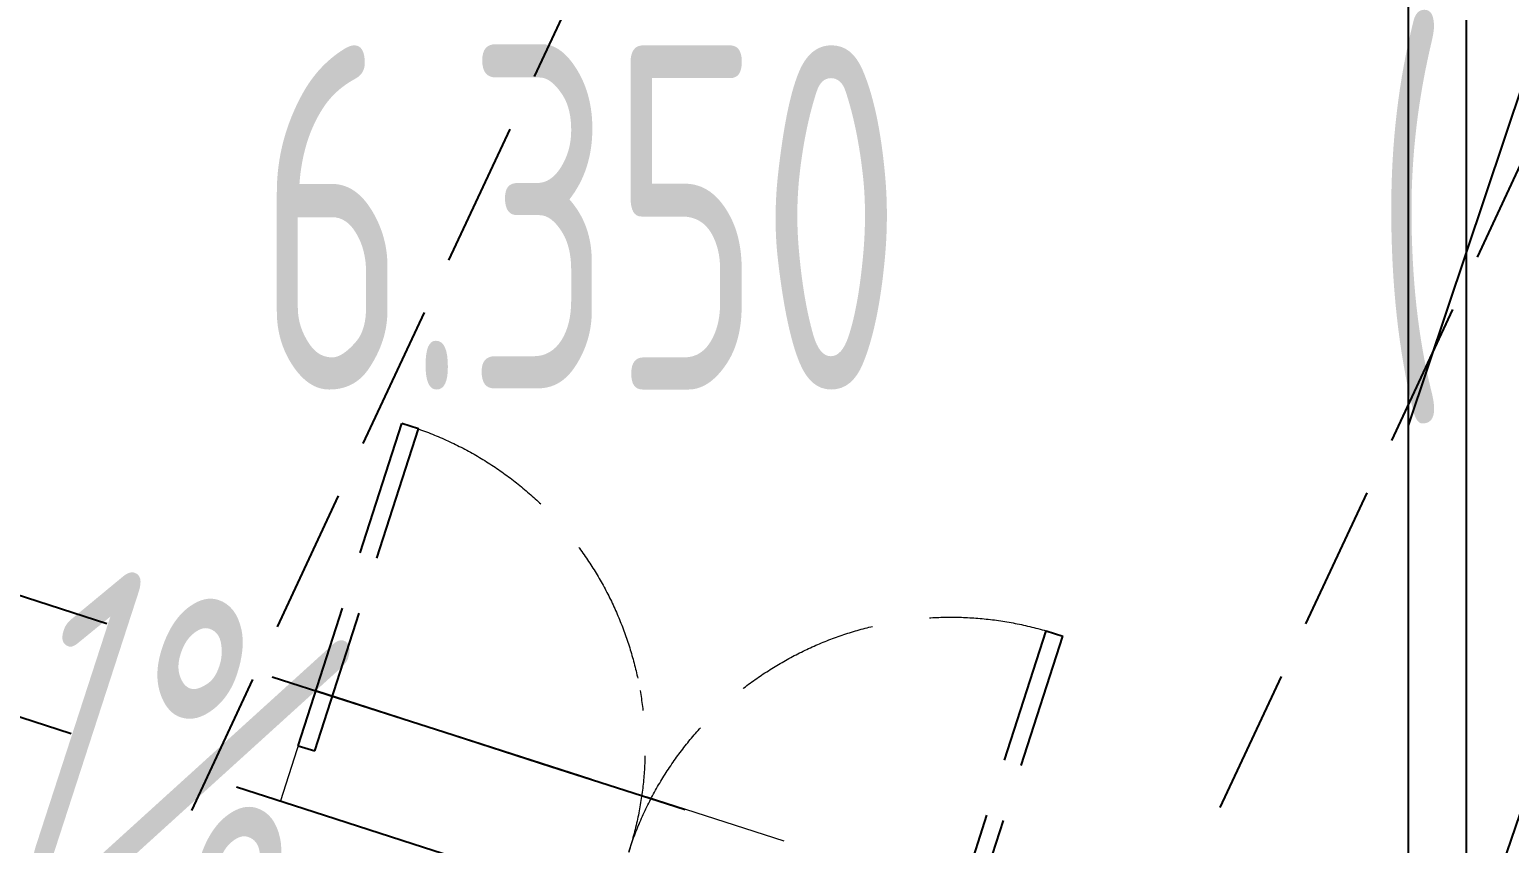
# Model space of a CAD drawing. Header units: inches. Extents: x 0 to 1813292486, y 0 to 3473589894.
# Drawn here: x 600433453 to 600436010, y 3473227485 to 3473228892 of the extents above; entities that cross this region are included whole.
import ezdxf

# ---------------------------------------------------------------- set-up
doc = ezdxf.new("R2010")
doc.units = ezdxf.units.IN
doc.header["$LTSCALE"] = 1000
doc.header["$MEASUREMENT"] = 0
doc.linetypes.add('AX-MALL-WALL-P02-QT$0$DASH', pattern=[0.35, 0.25, -0.1])
for name, color, linetype in [('A-Anno-Note', 241, 'Continuous'), ('AX-MALL-DIM-P02$0$A-Anno-Note', 241, 'Continuous'), ('AX-MALL-P02-200$0$A-Anno-Note', 241, 'Continuous'), ('AX-MALL-WALL-P02$0$A-Anno-Note', 241, 'Continuous'), ('AX-MALL-WALL-P02-QT$0$A-Detl-Patt', 8, 'Continuous'), ('AX-MALL-WALL-P02-QT$0$A-Detl-Thin', 131, 'Continuous'), ('AX-MALL-WALL-P02-QT$0$A-Wall', 2, 'Continuous'), ('AX-MALL-WALL-P02-QT$0$A-Wall-Patt', 13, 'Continuous'), ('AX-MALL-WORD-P02$0$A-Anno-Note', 241, 'Continuous'), ('AX-MALL-WORD-P02$0$A-Spac-Iden', 231, 'Continuous')]:
    doc.layers.add(name, color=color, linetype=linetype)
doc.layers.add('AX-MALL-WALL-P02-QT$0$M-AUX-TO-ARCH', color=1, linetype='Continuous', plot=False)
doc.styles.add('AX-MALL-DIM-P02$0$_TCH_DIM', font='gbenor.shx')
doc.styles.add('AX-MALL-WORD-P02$0$_TCH_DIM', font='gbenor.shx')

# ---------------------------------------------------------------- blocks, each defined once
blk = doc.blocks.new('AX-MALL-WORD-P02')
at = {"layer": 'AX-MALL-WORD-P02$0$A-Spac-Iden'}
blk.add_lwpolyline([(600249925.7, 3473137524.1, 0.005339), (600250226, 3473137280.8, 0.001669), (600253059.4, 3473135050.5), (600255385.7, 3473141295.3), (600251824.8, 3473142621.9)], format="xyb", close=True, dxfattribs=at)
at = {"layer": 'AX-MALL-WORD-P02$0$A-Anno-Note', "style": 'AX-MALL-WORD-P02$0$_TCH_DIM', "width": 0.7}
for s, p in [('6.350', (600251945.1, 3473138043.7)), ('(', (600253750, 3473137371.3))]:
    blk.add_text(s, height=595, rotation=339.5682, dxfattribs=at).set_placement(p)
blk = doc.blocks.new('AX-MALL-WALL-P02-QT$0$tj')
at = {"layer": 'AX-MALL-WALL-P02-QT$0$A-Detl-Patt'}
h = blk.add_hatch(dxfattribs=at)
h.set_pattern_fill('STEEL', color=256, scale=100, angle=50.4318)
h.set_pattern_definition([(75, (-14278.2, 156289.83), (-153.340725, 41.08752), []), (75, (-14317.88, 156358.57), (-153.340725, 41.08752), [])])
edge = h.paths.add_edge_path()
edge.add_line((88101.3, 47666.6), (87883.9, 47459.8))
edge.add_line((87883.9, 47459.8), (91571.5, 43584.6))
edge.add_arc((262949.4, 558937.7), 543101.4, 251.605736, 260.028867)
edge.add_arc((172180.8, -2862.1), 27100, 64.71287, 96.9316, ccw=False)
edge.add_arc((262949, 558936.3), 543100, 261.615511, 271.725148)
edge.add_line((279299, 16082.5), (279299, 16382.7))
edge.add_arc((262949, 558936.3), 542800, 261.620204, 271.726101, ccw=False)
edge.add_arc((172180.8, -2862.1), 27400, 64.80632, 96.83816)
edge.add_arc((262949.4, 558937.7), 542801.4, 251.613639, 260.024173, ccw=False)
edge.add_line((91737.3, 43845.7), (88101.3, 47666.6))
blk = doc.blocks.new('AX-MALL-WALL-P02-QT$0$1')
at = {"layer": 'AX-MALL-WALL-P02-QT$0$A-Detl-Patt', "linetype": 'AX-MALL-WALL-P02-QT$0$DASH', "extrusion": (0, 0, -1)}
for p, q in [((108521.7, -109072.2), (108772.2, -108543.5)), ((108799.3, -108556.4), (108772.2, -108543.5)), ((108548.8, -109085), (108799.3, -108556.4)), ((109579.1, -109573.1), (109829.5, -109044.4)), ((109829.5, -109044.4), (109856.6, -109057.2)), ((108521.7, -109072.2), (108548.8, -109085)), ((109606.2, -109585.9), (109856.6, -109057.2)), ((109606.2, -109585.9), (109579.1, -109573.1))]:
    blk.add_line(p, q, dxfattribs=at)
at = {"layer": 'AX-MALL-WALL-P02-QT$0$A-Detl-Patt', "linetype": 'AX-MALL-WALL-P02-QT$0$DASH', "lineweight": 13, "extrusion": (0, 0, -1)}
blk.add_lwpolyline([(-108799.2, -108556.5, 0.406722), (-109064, -109329.1, 0.406722), (-109829.4, -109044.6)], format="xyb", dxfattribs=at)
at = {"layer": 'AX-MALL-WALL-P02-QT$0$A-Detl-Patt', "linetype": 'AX-MALL-WALL-P02-QT$0$DASH', "lineweight": 13}
blk.add_lwpolyline([(108478.9, -109162.6), (109563.4, -109676.3), (109649, -109495.5), (108564.5, -108981.8)], close=True, dxfattribs=at)
blk = doc.blocks.new('AX-MALL-WALL-P02-QT')
at = {"layer": 'AX-MALL-WALL-P02-QT$0$A-Wall-Patt'}
h = blk.add_hatch(dxfattribs=at)
h.set_pattern_fill('普通砖', color=256, scale=200, style=0)
h.set_pattern_definition([(45, (0, 359), (-353.553532015, 353.553532015), [])])
h.paths.add_polyline_path([(600253083.6, 3473135158.5), (600253215.2, 3473135182.5), (600255444.5, 3473141166.7), (600255374.1, 3473141264.1), (600255257.1, 3473141236.5), (600253050, 3473135311.7)])
at = {"layer": 'AX-MALL-WALL-P02-QT$0$A-Detl-Patt', "linetype": 'AX-MALL-WALL-P02-QT$0$DASH'}
for p, q in [((600244098.4, 3473130038.8), (600258411, 3473144116.7)), ((600242771.8, 3473126477.8), (600257084.4, 3473140555.8))]:
    blk.add_line(p, q, dxfattribs=at)
at = {"layer": 'AX-MALL-WALL-P02-QT$0$A-Detl-Thin', "linetype": 'AX-MALL-WALL-P02-QT$0$DASH', "ltscale": 3}
for points in [[(600253416.2, 3473136294.9, -0.001444), (600250971.4, 3473138221.2, -0.009967), (600250451.9, 3473138650.1)], [(600253343, 3473136098.3, -0.001474), (600250847.2, 3473138064.5, -0.008889), (600250377.6, 3473138450.5, -0.008889)]]:
    blk.add_lwpolyline(points, format="xyb", dxfattribs=at)
at = {"layer": 'AX-MALL-WALL-P02-QT$0$A-Wall'}
blk.add_line((600253050, 3473135311.7), (600255257.1, 3473141236.5), dxfattribs=at)
at = {"layer": 'AX-MALL-WALL-P02-QT$0$A-Detl-Thin', "rotation": 339.5681613091762}
blk.add_blockref('AX-MALL-WALL-P02-QT$0$tj', (600144118.7, 3473128496.3), dxfattribs=at)
at = {"layer": 'AX-MALL-WALL-P02-QT$0$M-AUX-TO-ARCH', "rotation": 347.0849550542703}
blk.add_blockref('AX-MALL-WALL-P02-QT$0$1', (600170397.6, 3473268010.5), dxfattribs=at)
blk = doc.blocks.new('AX-MALL-WALL-P02')
at = {"layer": 'AX-MALL-WALL-P02$0$A-Anno-Note'}
blk.add_blockref('AX-MALL-WORD-P02', (0, 0), dxfattribs=at)
blk.add_blockref('AX-MALL-WALL-P02-QT', (0, 0), dxfattribs=at)
blk = doc.blocks.new('AX-MALL-DIM-P02')
at = {"layer": 'AX-MALL-DIM-P02$0$A-Anno-Note', "style": 'AX-MALL-DIM-P02$0$_TCH_DIM', "width": 0.7}
blk.add_text('1%', height=535.5, rotation=321.5768, dxfattribs=at).set_placement((600251226.1, 3473137462.1))
blk = doc.blocks.new('AX-MALL-P02-200')
at = {"layer": 'AX-MALL-P02-200$0$A-Anno-Note'}
blk.add_blockref('AX-MALL-WALL-P02', (0, 0), dxfattribs=at)
blk.add_blockref('AX-MALL-DIM-P02', (0, 0), dxfattribs=at)

msp = doc.modelspace()

# ---------------------------------------------------------------- block references
at = {"layer": 'A-Anno-Note', "rotation": 20.43183869077545}
msp.add_blockref('AX-MALL-P02-200', (1250392458.5, 9048125.7), dxfattribs=at)

doc.saveas('drawing.dxf')
